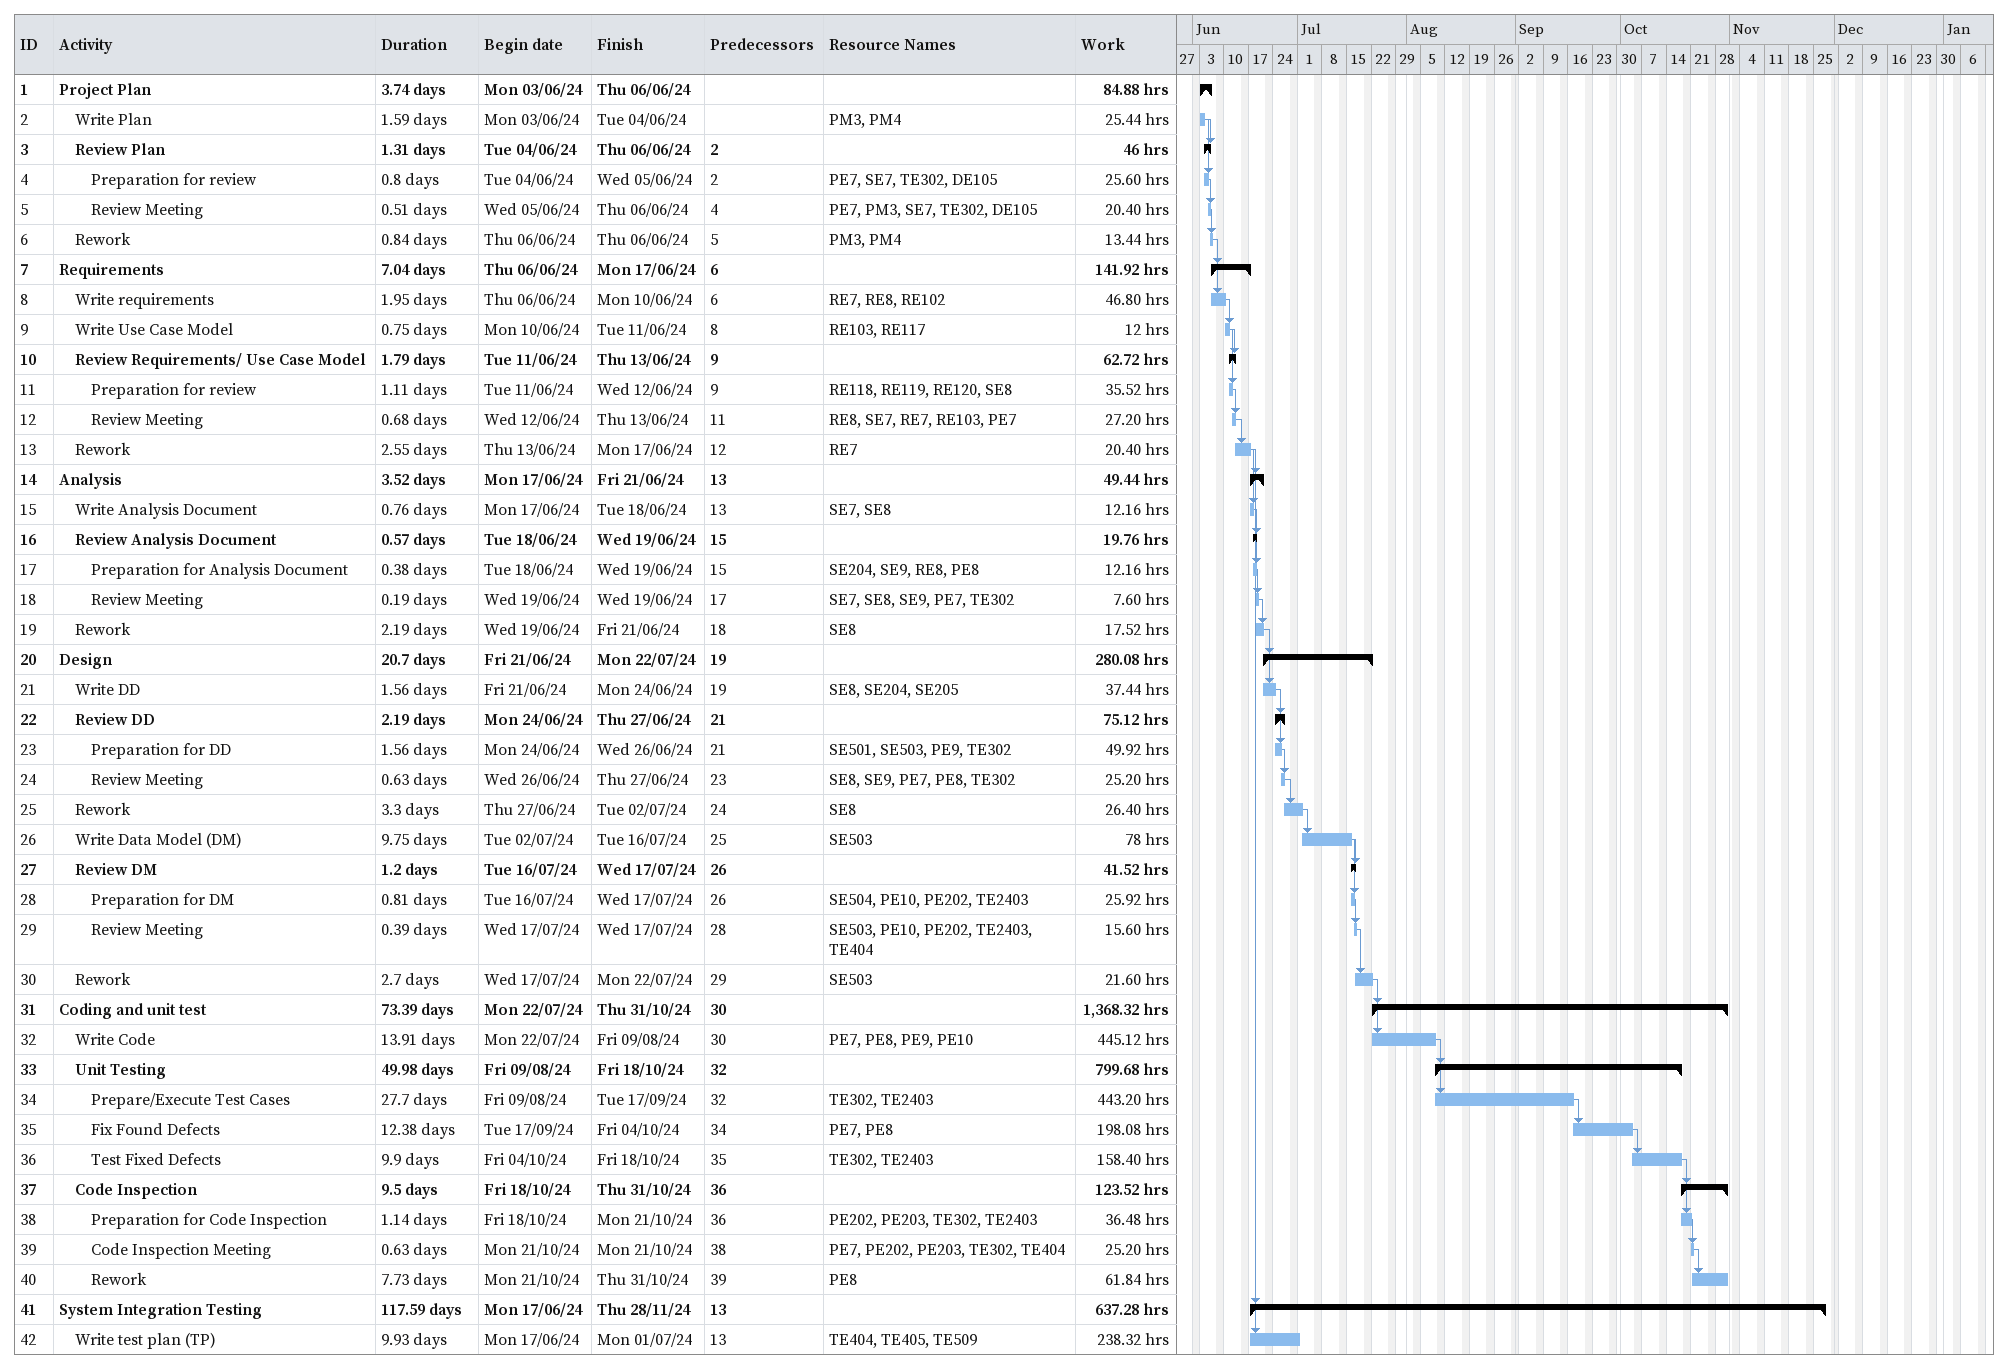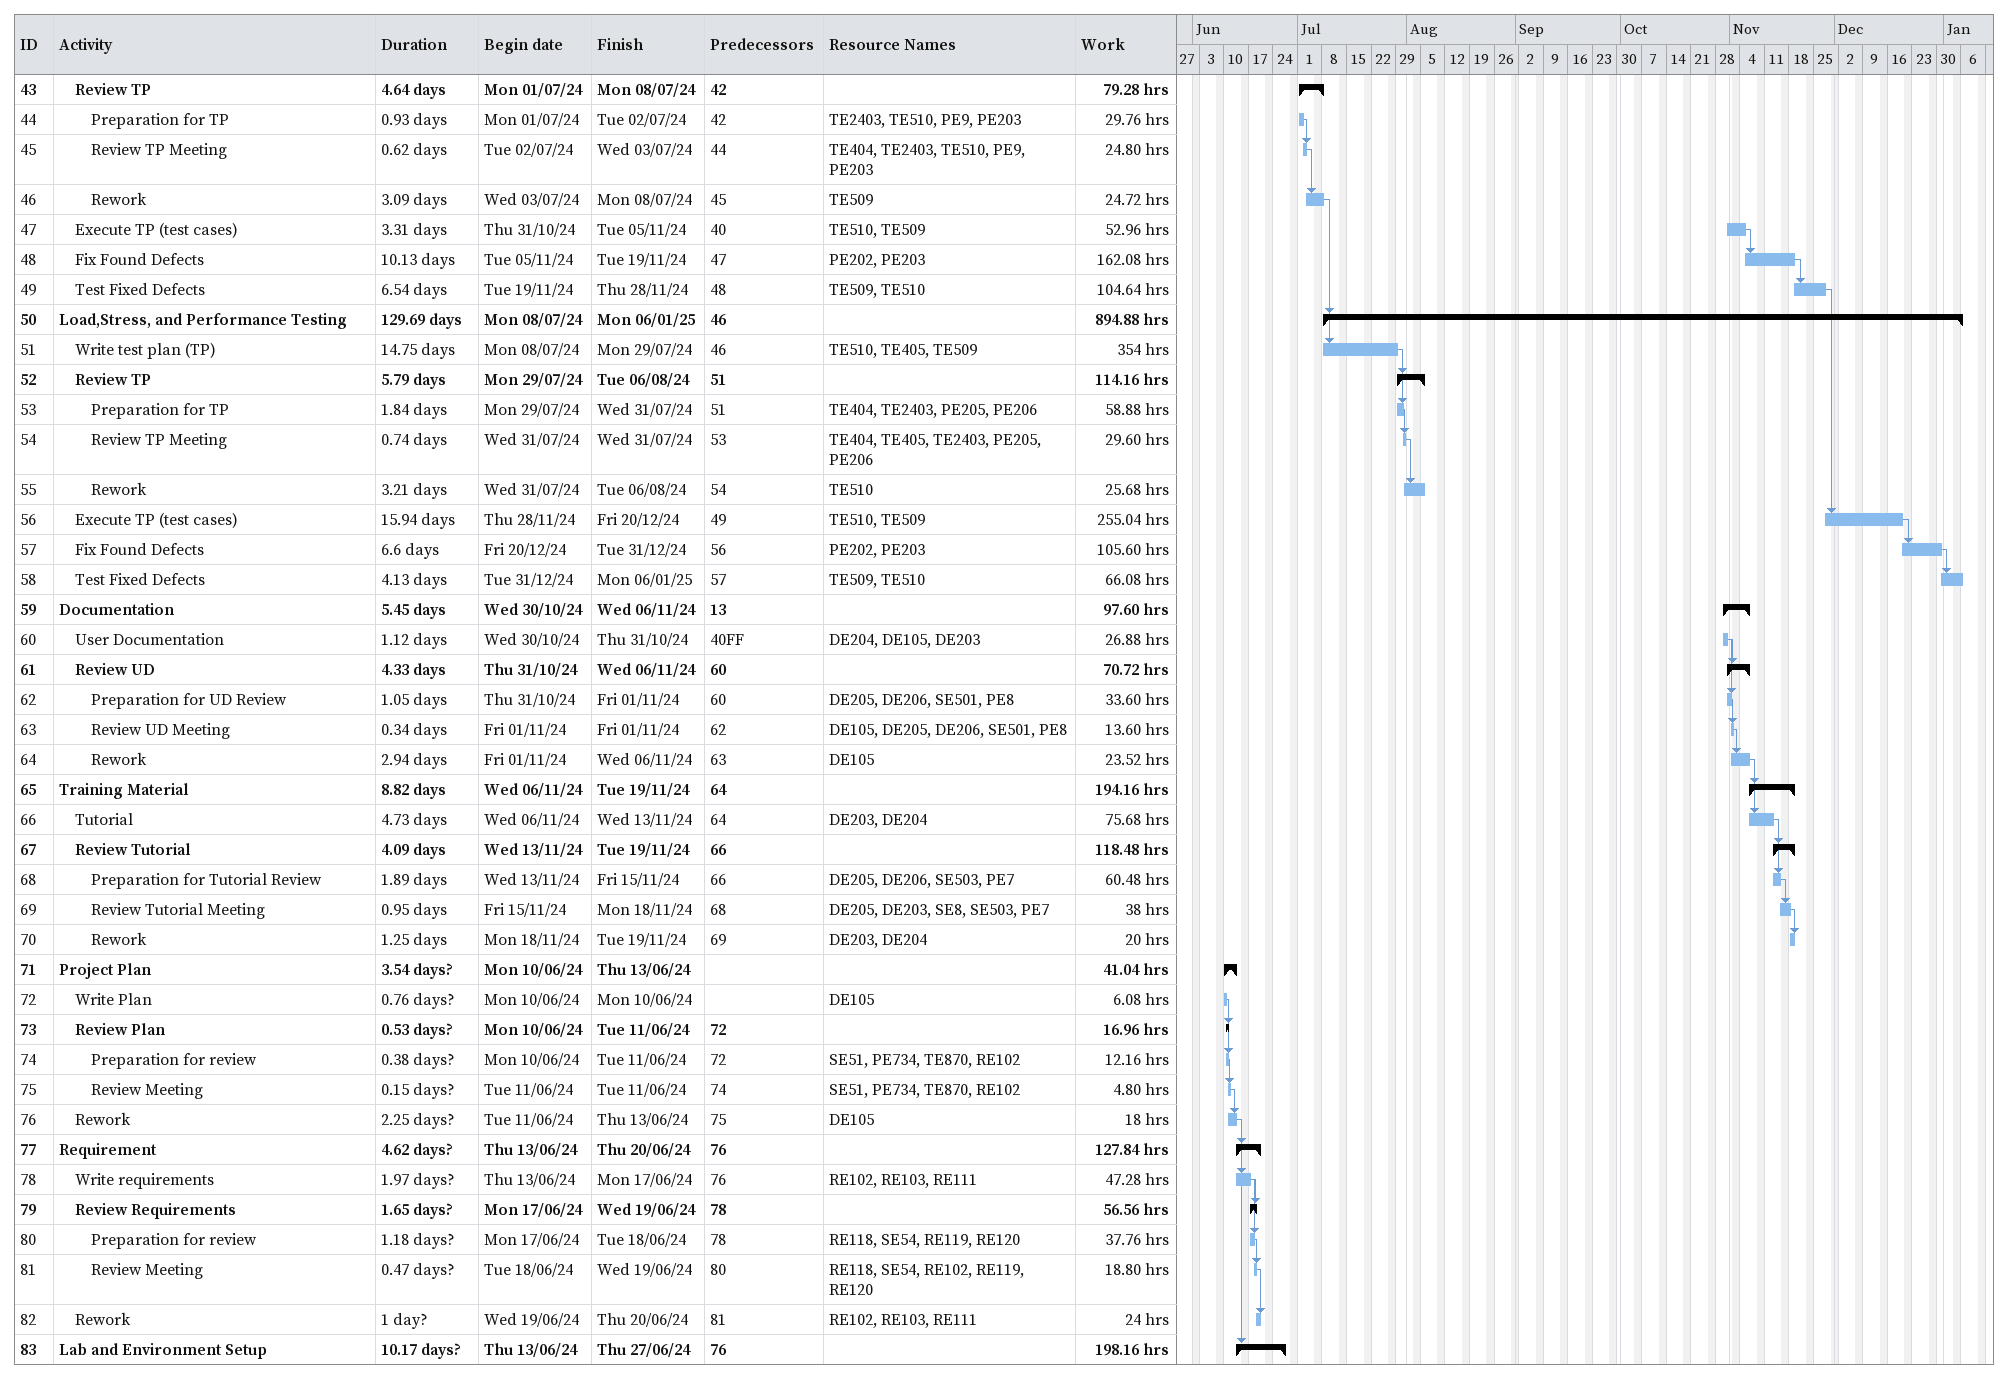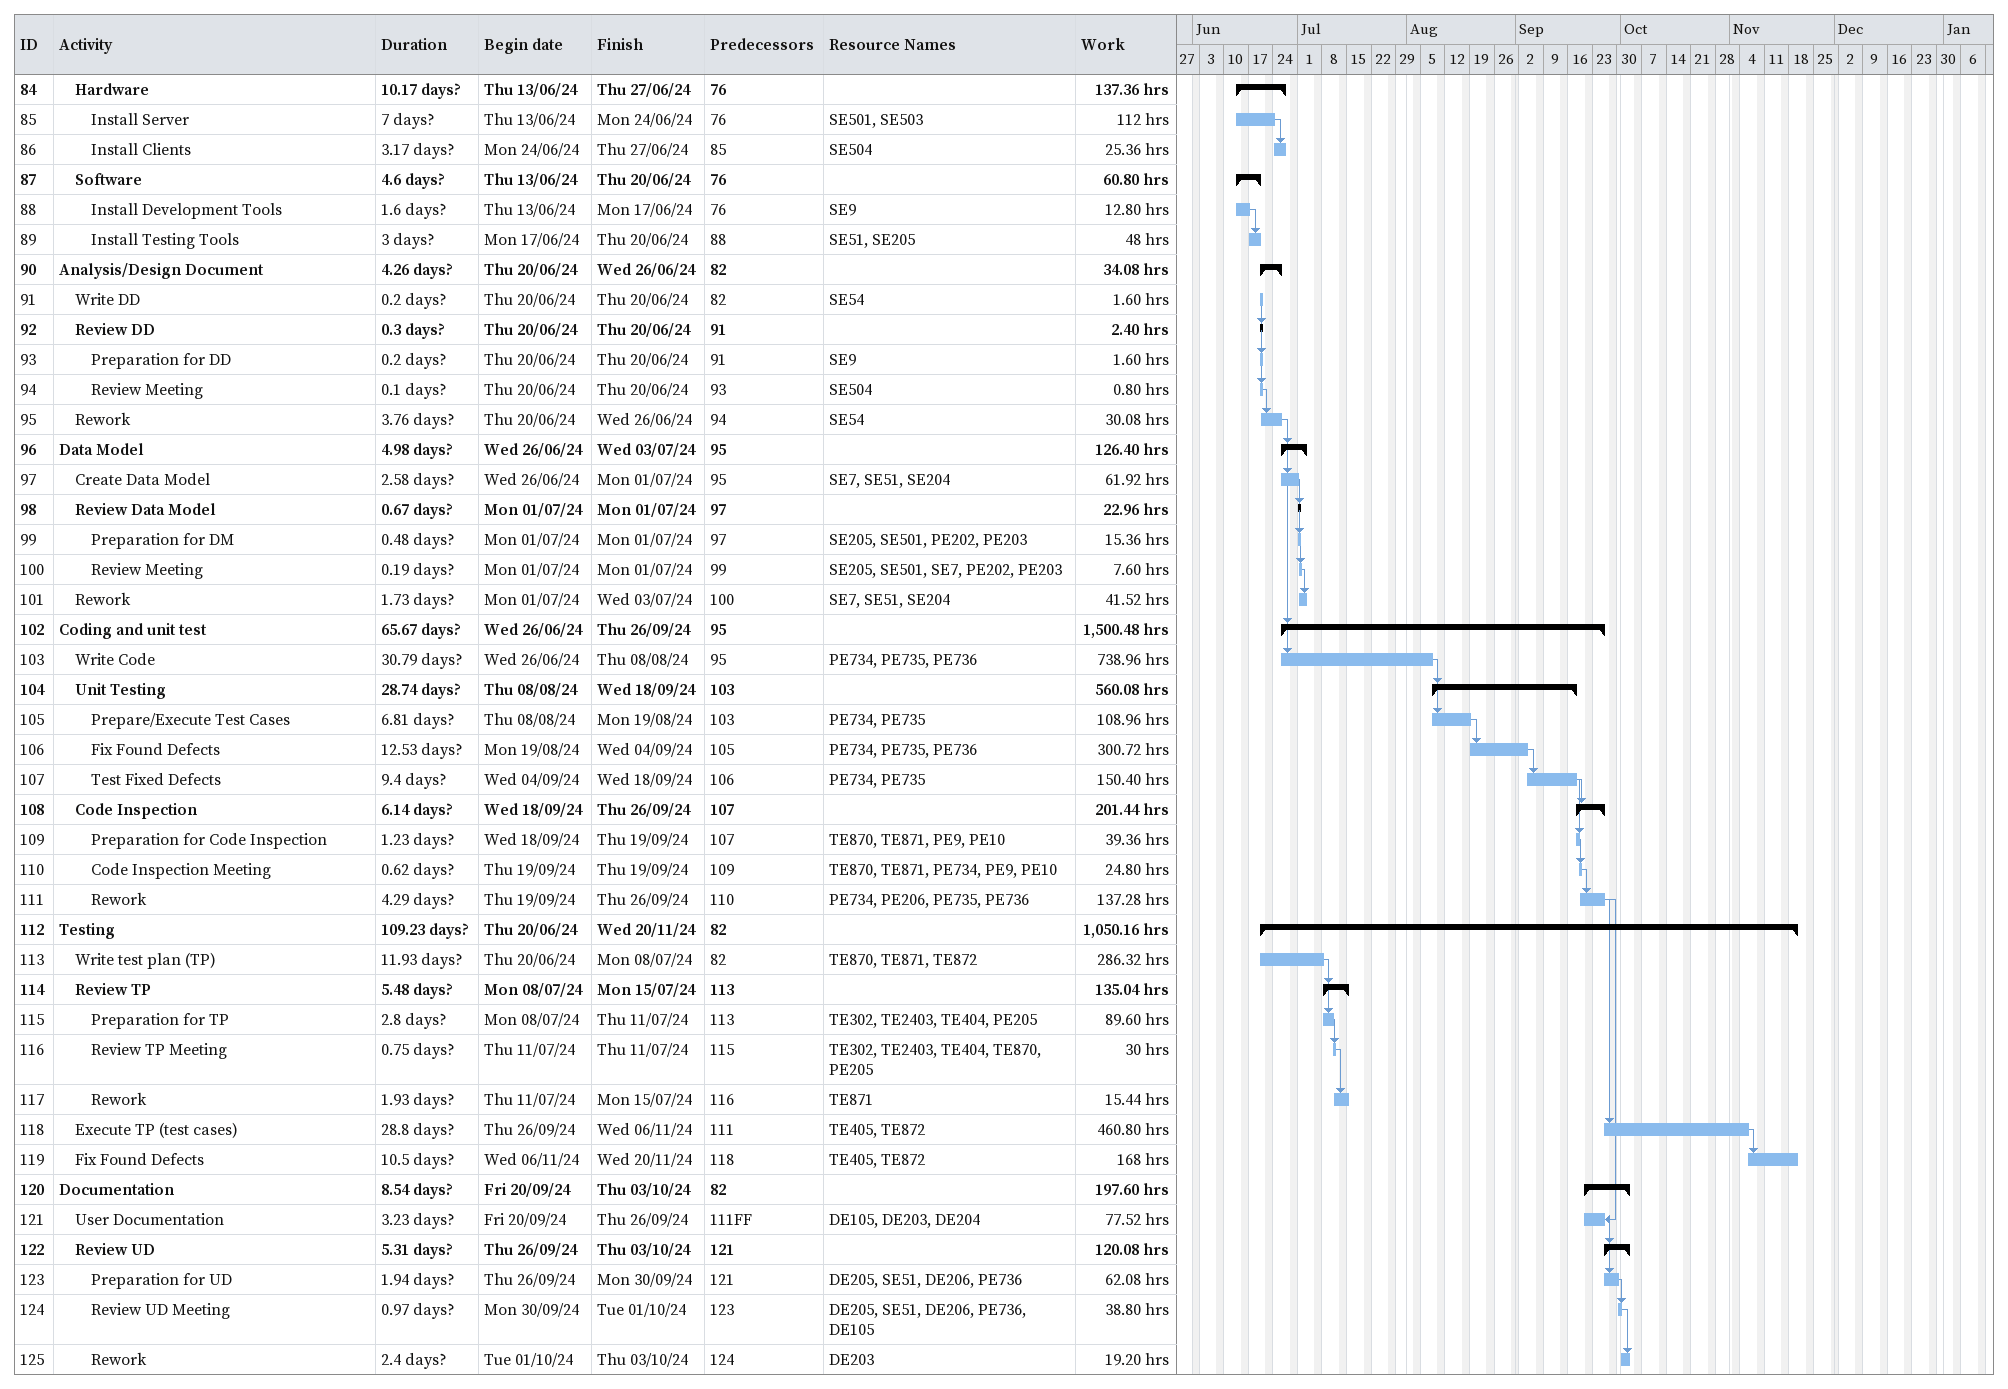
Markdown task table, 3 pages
| ID | Level | Task | Duration | Start | Finish | Predecessors | Resources | Work (h) |
|---|---|---|---|---|---|---|---|---|
| 1 | 1 | **Project Plan** | 3.74d | 2024-06-03 | 2024-06-06 |  |  | 84.88 |
| 2 | 2 | Write Plan | 1.59d | 2024-06-03 | 2024-06-04 |  | PM3, PM4 | 25.44 |
| 3 | 2 | **Review Plan** | 1.31d | 2024-06-04 | 2024-06-06 | 2 |  | 46 |
| 4 | 3 | Preparation for review | 0.8d | 2024-06-04 | 2024-06-05 | 2 | PE7, SE7, TE302, DE105 | 25.60 |
| 5 | 3 | Review Meeting | 0.51d | 2024-06-05 | 2024-06-06 | 4 | PE7, PM3, SE7, TE302, DE105 | 20.40 |
| 6 | 2 | Rework | 0.84d | 2024-06-06 | 2024-06-06 | 5 | PM3, PM4 | 13.44 |
| 7 | 1 | **Requirements** | 7.04d | 2024-06-06 | 2024-06-17 | 6 |  | 141.92 |
| 8 | 2 | Write requirements | 1.95d | 2024-06-06 | 2024-06-10 | 6 | RE7, RE8, RE102 | 46.80 |
| 9 | 2 | Write Use Case Model | 0.75d | 2024-06-10 | 2024-06-11 | 8 | RE103, RE117 | 12 |
| 10 | 2 | **Review Requirements/ Use Case Model** | 1.79d | 2024-06-11 | 2024-06-13 | 9 |  | 62.72 |
| 11 | 3 | Preparation for review | 1.11d | 2024-06-11 | 2024-06-12 | 9 | RE118, RE119, RE120, SE8 | 35.52 |
| 12 | 3 | Review Meeting | 0.68d | 2024-06-12 | 2024-06-13 | 11 | RE8, SE7, RE7, RE103, PE7 | 27.20 |
| 13 | 2 | Rework | 2.55d | 2024-06-13 | 2024-06-17 | 12 | RE7 | 20.40 |
| 14 | 1 | **Analysis** | 3.52d | 2024-06-17 | 2024-06-21 | 13 |  | 49.44 |
| 15 | 2 | Write Analysis Document | 0.76d | 2024-06-17 | 2024-06-18 | 13 | SE7, SE8 | 12.16 |
| 16 | 2 | **Review Analysis Document** | 0.57d | 2024-06-18 | 2024-06-19 | 15 |  | 19.76 |
| 17 | 3 | Preparation for Analysis Document | 0.38d | 2024-06-18 | 2024-06-19 | 15 | SE204, SE9, RE8, PE8 | 12.16 |
| 18 | 3 | Review Meeting | 0.19d | 2024-06-19 | 2024-06-19 | 17 | SE7, SE8, SE9, PE7, TE302 | 7.60 |
| 19 | 2 | Rework | 2.19d | 2024-06-19 | 2024-06-21 | 18 | SE8 | 17.52 |
| 20 | 1 | **Design** | 20.7d | 2024-06-21 | 2024-07-22 | 19 |  | 280.08 |
| 21 | 2 | Write DD | 1.56d | 2024-06-21 | 2024-06-24 | 19 | SE8, SE204, SE205 | 37.44 |
| 22 | 2 | **Review DD** | 2.19d | 2024-06-24 | 2024-06-27 | 21 |  | 75.12 |
| 23 | 3 | Preparation for DD | 1.56d | 2024-06-24 | 2024-06-26 | 21 | SE501, SE503, PE9, TE302 | 49.92 |
| 24 | 3 | Review Meeting | 0.63d | 2024-06-26 | 2024-06-27 | 23 | SE8, SE9, PE7, PE8, TE302 | 25.20 |
| 25 | 2 | Rework | 3.3d | 2024-06-27 | 2024-07-02 | 24 | SE8 | 26.40 |
| 26 | 2 | Write Data Model (DM) | 9.75d | 2024-07-02 | 2024-07-16 | 25 | SE503 | 78 |
| 27 | 2 | **Review DM** | 1.2d | 2024-07-16 | 2024-07-17 | 26 |  | 41.52 |
| 28 | 3 | Preparation for DM | 0.81d | 2024-07-16 | 2024-07-17 | 26 | SE504, PE10, PE202, TE2403 | 25.92 |
| 29 | 3 | Review Meeting | 0.39d | 2024-07-17 | 2024-07-17 | 28 | SE503, PE10, PE202, TE2403, TE404 | 15.60 |
| 30 | 2 | Rework | 2.7d | 2024-07-17 | 2024-07-22 | 29 | SE503 | 21.60 |
| 31 | 1 | **Coding and unit test** | 73.39d | 2024-07-22 | 2024-10-31 | 30 |  | 1368.32 |
| 32 | 2 | Write Code | 13.91d | 2024-07-22 | 2024-08-09 | 30 | PE7, PE8, PE9, PE10 | 445.12 |
| 33 | 2 | **Unit Testing** | 49.98d | 2024-08-09 | 2024-10-18 | 32 |  | 799.68 |
| 34 | 3 | Prepare/Execute Test Cases | 27.7d | 2024-08-09 | 2024-09-17 | 32 | TE302, TE2403 | 443.20 |
| 35 | 3 | Fix Found Defects | 12.38d | 2024-09-17 | 2024-10-04 | 34 | PE7, PE8 | 198.08 |
| 36 | 3 | Test Fixed Defects | 9.9d | 2024-10-04 | 2024-10-18 | 35 | TE302, TE2403 | 158.40 |
| 37 | 2 | **Code Inspection** | 9.5d | 2024-10-18 | 2024-10-31 | 36 |  | 123.52 |
| 38 | 3 | Preparation for Code Inspection | 1.14d | 2024-10-18 | 2024-10-21 | 36 | PE202, PE203, TE302, TE2403 | 36.48 |
| 39 | 3 | Code Inspection Meeting | 0.63d | 2024-10-21 | 2024-10-21 | 38 | PE7, PE202, PE203, TE302, TE404 | 25.20 |
| 40 | 3 | Rework | 7.73d | 2024-10-21 | 2024-10-31 | 39 | PE8 | 61.84 |
| 41 | 1 | **System Integration Testing** | 117.59d | 2024-06-17 | 2024-11-28 | 13 |  | 637.28 |
| 42 | 2 | Write test plan (TP) | 9.93d | 2024-06-17 | 2024-07-01 | 13 | TE404, TE405, TE509 | 238.32 |
| 43 | 2 | **Review TP** | 4.64d | 2024-07-01 | 2024-07-08 | 42 |  | 79.28 |
| 44 | 3 | Preparation for TP | 0.93d | 2024-07-01 | 2024-07-02 | 42 | TE2403, TE510, PE9, PE203 | 29.76 |
| 45 | 3 | Review TP Meeting | 0.62d | 2024-07-02 | 2024-07-03 | 44 | TE404, TE2403, TE510, PE9, PE203 | 24.80 |
| 46 | 3 | Rework | 3.09d | 2024-07-03 | 2024-07-08 | 45 | TE509 | 24.72 |
| 47 | 2 | Execute TP (test cases) | 3.31d | 2024-10-31 | 2024-11-05 | 40 | TE510, TE509 | 52.96 |
| 48 | 2 | Fix Found Defects | 10.13d | 2024-11-05 | 2024-11-19 | 47 | PE202, PE203 | 162.08 |
| 49 | 2 | Test Fixed Defects | 6.54d | 2024-11-19 | 2024-11-28 | 48 | TE509, TE510 | 104.64 |
| 50 | 1 | **Load,Stress, and Performance Testing** | 129.69d | 2024-07-08 | 2025-01-06 | 46 |  | 894.88 |
| 51 | 2 | Write test plan (TP) | 14.75d | 2024-07-08 | 2024-07-29 | 46 | TE510, TE405, TE509 | 354 |
| 52 | 2 | **Review TP** | 5.79d | 2024-07-29 | 2024-08-06 | 51 |  | 114.16 |
| 53 | 3 | Preparation for TP | 1.84d | 2024-07-29 | 2024-07-31 | 51 | TE404, TE2403, PE205, PE206 | 58.88 |
| 54 | 3 | Review TP Meeting | 0.74d | 2024-07-31 | 2024-07-31 | 53 | TE404, TE405, TE2403, PE205, PE206 | 29.60 |
| 55 | 3 | Rework | 3.21d | 2024-07-31 | 2024-08-06 | 54 | TE510 | 25.68 |
| 56 | 2 | Execute TP (test cases) | 15.94d | 2024-11-28 | 2024-12-20 | 49 | TE510, TE509 | 255.04 |
| 57 | 2 | Fix Found Defects | 6.6d | 2024-12-20 | 2024-12-31 | 56 | PE202, PE203 | 105.60 |
| 58 | 2 | Test Fixed Defects | 4.13d | 2024-12-31 | 2025-01-06 | 57 | TE509, TE510 | 66.08 |
| 59 | 1 | **Documentation** | 5.45d | 2024-10-30 | 2024-11-06 | 13 |  | 97.60 |
| 60 | 2 | User Documentation | 1.12d | 2024-10-30 | 2024-10-31 | 40FF | DE204, DE105, DE203 | 26.88 |
| 61 | 2 | **Review UD** | 4.33d | 2024-10-31 | 2024-11-06 | 60 |  | 70.72 |
| 62 | 3 | Preparation for UD Review | 1.05d | 2024-10-31 | 2024-11-01 | 60 | DE205, DE206, SE501, PE8 | 33.60 |
| 63 | 3 | Review UD Meeting | 0.34d | 2024-11-01 | 2024-11-01 | 62 | DE105, DE205, DE206, SE501, PE8 | 13.60 |
| 64 | 3 | Rework | 2.94d | 2024-11-01 | 2024-11-06 | 63 | DE105 | 23.52 |
| 65 | 1 | **Training Material** | 8.82d | 2024-11-06 | 2024-11-19 | 64 |  | 194.16 |
| 66 | 2 | Tutorial | 4.73d | 2024-11-06 | 2024-11-13 | 64 | DE203, DE204 | 75.68 |
| 67 | 2 | **Review Tutorial** | 4.09d | 2024-11-13 | 2024-11-19 | 66 |  | 118.48 |
| 68 | 3 | Preparation for Tutorial Review | 1.89d | 2024-11-13 | 2024-11-15 | 66 | DE205, DE206, SE503, PE7 | 60.48 |
| 69 | 3 | Review Tutorial Meeting | 0.95d | 2024-11-15 | 2024-11-18 | 68 | DE205, DE203, SE8, SE503, PE7 | 38 |
| 70 | 3 | Rework | 1.25d | 2024-11-18 | 2024-11-19 | 69 | DE203, DE204 | 20 |
| 71 | 1 | **Project Plan** | 3.54d? | 2024-06-10 | 2024-06-13 |  |  | 41.04 |
| 72 | 2 | Write Plan | 0.76d? | 2024-06-10 | 2024-06-10 |  | DE105 | 6.08 |
| 73 | 2 | **Review Plan** | 0.53d? | 2024-06-10 | 2024-06-11 | 72 |  | 16.96 |
| 74 | 3 | Preparation for review | 0.38d? | 2024-06-10 | 2024-06-11 | 72 | SE51, PE734, TE870, RE102 | 12.16 |
| 75 | 3 | Review Meeting | 0.15d? | 2024-06-11 | 2024-06-11 | 74 | SE51, PE734, TE870, RE102 | 4.80 |
| 76 | 2 | Rework | 2.25d? | 2024-06-11 | 2024-06-13 | 75 | DE105 | 18 |
| 77 | 1 | **Requirement** | 4.62d? | 2024-06-13 | 2024-06-20 | 76 |  | 127.84 |
| 78 | 2 | Write requirements | 1.97d? | 2024-06-13 | 2024-06-17 | 76 | RE102, RE103, RE111 | 47.28 |
| 79 | 2 | **Review Requirements** | 1.65d? | 2024-06-17 | 2024-06-19 | 78 |  | 56.56 |
| 80 | 3 | Preparation for review | 1.18d? | 2024-06-17 | 2024-06-18 | 78 | RE118, SE54, RE119, RE120 | 37.76 |
| 81 | 3 | Review Meeting | 0.47d? | 2024-06-18 | 2024-06-19 | 80 | RE118, SE54, RE102, RE119, RE120 | 18.80 |
| 82 | 2 | Rework | 1d? | 2024-06-19 | 2024-06-20 | 81 | RE102, RE103, RE111 | 24 |
| 83 | 1 | **Lab and Environment Setup** | 10.17d? | 2024-06-13 | 2024-06-27 | 76 |  | 198.16 |
| 84 | 2 | **Hardware** | 10.17d? | 2024-06-13 | 2024-06-27 | 76 |  | 137.36 |
| 85 | 3 | Install Server | 7d? | 2024-06-13 | 2024-06-24 | 76 | SE501, SE503 | 112 |
| 86 | 3 | Install Clients | 3.17d? | 2024-06-24 | 2024-06-27 | 85 | SE504 | 25.36 |
| 87 | 2 | **Software** | 4.6d? | 2024-06-13 | 2024-06-20 | 76 |  | 60.80 |
| 88 | 3 | Install Development Tools | 1.6d? | 2024-06-13 | 2024-06-17 | 76 | SE9 | 12.80 |
| 89 | 3 | Install Testing Tools | 3d? | 2024-06-17 | 2024-06-20 | 88 | SE51, SE205 | 48 |
| 90 | 1 | **Analysis/Design Document** | 4.26d? | 2024-06-20 | 2024-06-26 | 82 |  | 34.08 |
| 91 | 2 | Write DD | 0.2d? | 2024-06-20 | 2024-06-20 | 82 | SE54 | 1.60 |
| 92 | 2 | **Review DD** | 0.3d? | 2024-06-20 | 2024-06-20 | 91 |  | 2.40 |
| 93 | 3 | Preparation for DD | 0.2d? | 2024-06-20 | 2024-06-20 | 91 | SE9 | 1.60 |
| 94 | 3 | Review Meeting | 0.1d? | 2024-06-20 | 2024-06-20 | 93 | SE504 | 0.80 |
| 95 | 2 | Rework | 3.76d? | 2024-06-20 | 2024-06-26 | 94 | SE54 | 30.08 |
| 96 | 1 | **Data Model** | 4.98d? | 2024-06-26 | 2024-07-03 | 95 |  | 126.40 |
| 97 | 2 | Create Data Model | 2.58d? | 2024-06-26 | 2024-07-01 | 95 | SE7, SE51, SE204 | 61.92 |
| 98 | 2 | **Review Data Model** | 0.67d? | 2024-07-01 | 2024-07-01 | 97 |  | 22.96 |
| 99 | 3 | Preparation for DM | 0.48d? | 2024-07-01 | 2024-07-01 | 97 | SE205, SE501, PE202, PE203 | 15.36 |
| 100 | 3 | Review Meeting | 0.19d? | 2024-07-01 | 2024-07-01 | 99 | SE205, SE501, SE7, PE202, PE203 | 7.60 |
| 101 | 2 | Rework | 1.73d? | 2024-07-01 | 2024-07-03 | 100 | SE7, SE51, SE204 | 41.52 |
| 102 | 1 | **Coding and unit test** | 65.67d? | 2024-06-26 | 2024-09-26 | 95 |  | 1500.48 |
| 103 | 2 | Write Code | 30.79d? | 2024-06-26 | 2024-08-08 | 95 | PE734, PE735, PE736 | 738.96 |
| 104 | 2 | **Unit Testing** | 28.74d? | 2024-08-08 | 2024-09-18 | 103 |  | 560.08 |
| 105 | 3 | Prepare/Execute Test Cases | 6.81d? | 2024-08-08 | 2024-08-19 | 103 | PE734, PE735 | 108.96 |
| 106 | 3 | Fix Found Defects | 12.53d? | 2024-08-19 | 2024-09-04 | 105 | PE734, PE735, PE736 | 300.72 |
| 107 | 3 | Test Fixed Defects | 9.4d? | 2024-09-04 | 2024-09-18 | 106 | PE734, PE735 | 150.40 |
| 108 | 2 | **Code Inspection** | 6.14d? | 2024-09-18 | 2024-09-26 | 107 |  | 201.44 |
| 109 | 3 | Preparation for Code Inspection | 1.23d? | 2024-09-18 | 2024-09-19 | 107 | TE870, TE871, PE9, PE10 | 39.36 |
| 110 | 3 | Code Inspection Meeting | 0.62d? | 2024-09-19 | 2024-09-19 | 109 | TE870, TE871, PE734, PE9, PE10 | 24.80 |
| 111 | 3 | Rework | 4.29d? | 2024-09-19 | 2024-09-26 | 110 | PE734, PE206, PE735, PE736 | 137.28 |
| 112 | 1 | **Testing** | 109.23d? | 2024-06-20 | 2024-11-20 | 82 |  | 1050.16 |
| 113 | 2 | Write test plan (TP) | 11.93d? | 2024-06-20 | 2024-07-08 | 82 | TE870, TE871, TE872 | 286.32 |
| 114 | 2 | **Review TP** | 5.48d? | 2024-07-08 | 2024-07-15 | 113 |  | 135.04 |
| 115 | 3 | Preparation for TP | 2.8d? | 2024-07-08 | 2024-07-11 | 113 | TE302, TE2403, TE404, PE205 | 89.60 |
| 116 | 3 | Review TP Meeting | 0.75d? | 2024-07-11 | 2024-07-11 | 115 | TE302, TE2403, TE404, TE870, PE205 | 30 |
| 117 | 3 | Rework | 1.93d? | 2024-07-11 | 2024-07-15 | 116 | TE871 | 15.44 |
| 118 | 2 | Execute TP (test cases) | 28.8d? | 2024-09-26 | 2024-11-06 | 111 | TE405, TE872 | 460.80 |
| 119 | 2 | Fix Found Defects | 10.5d? | 2024-11-06 | 2024-11-20 | 118 | TE405, TE872 | 168 |
| 120 | 1 | **Documentation** | 8.54d? | 2024-09-20 | 2024-10-03 | 82 |  | 197.60 |
| 121 | 2 | User Documentation | 3.23d? | 2024-09-20 | 2024-09-26 | 111FF | DE105, DE203, DE204 | 77.52 |
| 122 | 2 | **Review UD** | 5.31d? | 2024-09-26 | 2024-10-03 | 121 |  | 120.08 |
| 123 | 3 | Preparation for UD | 1.94d? | 2024-09-26 | 2024-09-30 | 121 | DE205, SE51, DE206, PE736 | 62.08 |
| 124 | 3 | Review UD Meeting | 0.97d? | 2024-09-30 | 2024-10-01 | 123 | DE205, SE51, DE206, PE736, DE105 | 38.80 |
| 125 | 3 | Rework | 2.4d? | 2024-10-01 | 2024-10-03 | 124 | DE203 | 19.20 |
